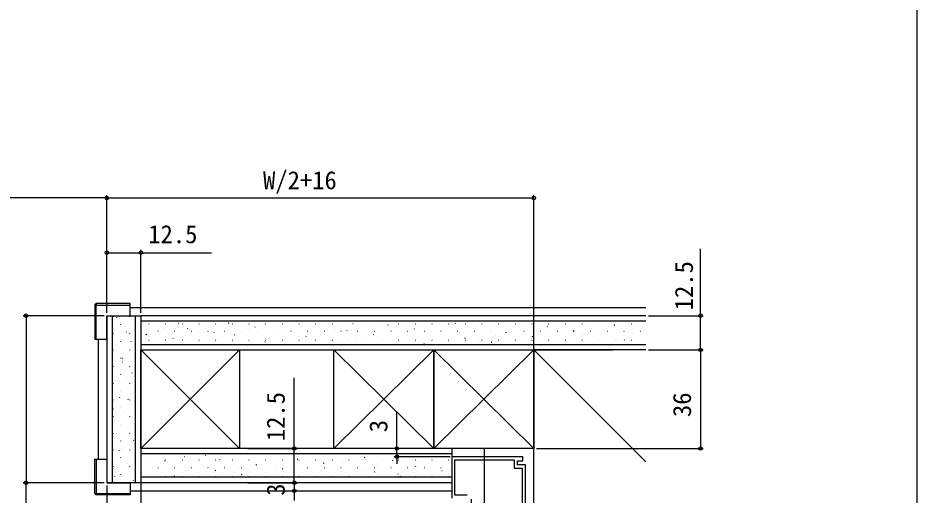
# Model space of a CAD drawing. Units: millimetres, scale not verified. Extents: x -525 to 525, y -808 to 806.
# Drawn here: x 196.6 to 525, y -42.2 to 132.1 of the extents above; entities that cross this region are included whole.
import ezdxf
from ezdxf.enums import TextEntityAlignment as Align

# ---------------------------------------------------------------- set-up
doc = ezdxf.new("R2010")
doc.units = ezdxf.units.MM
doc.header["$LTSCALE"] = 4
for name, color, linetype in [('0-3_YKK_11', 7, 'Continuous'), ('0-4_YKK_12', 2, 'Continuous'), ('0-5_YKK_13', 4, 'Continuous'), ('0-7_YKK_D', 6, 'Continuous'), ('0-8_YKK_ZWAK', 7, 'Continuous'), ('0-9_YSS_K', 3, 'Continuous')]:
    doc.layers.add(name, color=color, linetype=linetype)
doc.styles.add('ＭＳ ゴシック', font='')
doc.styles.get('ＭＳ ゴシック').set_extended_font_data('MS Gothic')

msp = doc.modelspace()

# ---------------------------------------------------------------- linework, layer by layer
at = {"layer": '0-3_YKK_11'}
for points in [[(382.012, -91.17), (382.012, -31.17), (379.012, -31.17), (379.012, -29.67), (381.012, -29.67), (381.012, -28.17), (355.012, -28.17), (355.012, -43.37)], [(360.712, -42.17), (356.212, -42.17), (356.212, -29.37), (377.812, -29.37), (377.812, -32.37), (380.812, -32.37)], [(380.812, -32.37), (380.812, -89.97), (362.212, -89.97), (362.212, -74.12), (365.512, -74.12), (368.512, -71.12), (368.512, -62.22), (365.512, -59.22), (362.212, -59.22), (362.212, -43.67)]]:
    msp.add_lwpolyline(points, dxfattribs=at)
at = {"layer": '0-4_YKK_12'}
msp.add_lwpolyline([(367.013, -25.17), (241.512, -25.17), (241.512, -54.67), (367.013, -54.67)], close=True, dxfattribs=at)
at = {"layer": '0-5_YKK_13'}
for p, q in [((224.612, 27.23), (225.112, 27.73)), ((224.612, 27.23), (225.112, 27.23)), ((225.112, 14.73), (225.112, 27.23)), ((225.112, 27.23), (237.612, 27.23)), ((237.612, 27.23), (237.612, 27.73)), ((237.612, 26.33), (425.922, 26.33)), ((225.112, 14.73), (229.012, 14.73)), ((226.013, -29.07), (226.013, 14.73)), ((225.112, -29.07), (225.112, -41.57)), ((225.112, -29.07), (229.012, -29.07)), ((224.612, -41.57), (225.112, -41.57)), ((224.612, -41.57), (225.112, -42.07)), ((225.112, -41.57), (237.612, -41.57)), ((237.612, -40.67), (355.012, -40.67)), ((237.612, -41.57), (237.612, -42.07))]:
    msp.add_line(p, q, dxfattribs=at)
for points in [[(224.612, 27.23), (224.612, 14.73), (225.112, 14.73)], [(237.612, 27.73), (225.112, 27.73), (225.112, 27.23)], [(229.012, 14.73), (229.012, 23.33), (237.612, 23.33), (237.612, 27.23)], [(224.612, -41.57), (224.612, -29.07), (225.112, -29.07)], [(229.012, -29.07), (229.012, -37.67), (237.612, -37.67), (237.612, -41.57)], [(237.612, -42.07), (225.112, -42.07), (225.112, -41.57)]]:
    msp.add_lwpolyline(points, dxfattribs=at)
at = {"layer": '0-7_YKK_D'}
for p, q in [((229.012, 66.33), (99.012, 66.33)), ((229.012, 24.33), (229.012, 67.33)), ((229.013, 24.33), (229.013, 67.33)), ((229.013, 66.33), (385.013, 66.33)), ((385.013, -24.17), (385.013, 67.33)), ((229.012, 24.33), (229.012, 47.33)), ((241.512, 24.33), (241.512, 47.33)), ((228.012, 23.33), (198.512, 23.33)), ((199.512, 23.33), (199.512, -37.67)), ((426.922, 23.33), (446.922, 23.33)), ((426.922, 10.83), (446.922, 10.83)), ((426.922, 10.83), (446.922, 10.83)), ((445.922, 10.83), (445.922, -25.17)), ((335.012, -25.17), (335.012, -11.854)), ((280.512, -25.17), (298.512, -25.17)), ((354.012, -25.17), (334.012, -25.17)), ((335.012, -28.17), (335.012, -25.17)), ((386.013, -25.17), (446.922, -25.17)), ((354.512, -28.17), (334.012, -28.17)), ((335.012, -28.17), (335.012, -30.72)), ((297.512, -37.67), (297.512, -35.12)), ((228.012, -37.67), (198.512, -37.67)), ((228.012, -37.67), (198.512, -37.67)), ((199.512, -51.67), (199.512, -37.67)), ((229.012, -38.67), (229.012, -150.17)), ((280.512, -37.67), (298.512, -37.67)), ((280.512, -37.67), (298.512, -37.67)), ((297.512, -37.67), (297.512, -40.67)), ((280.512, -40.67), (298.512, -40.67)), ((280.512, -40.67), (298.512, -40.67)), ((297.512, -40.67), (297.512, -44.17)), ((297.512, -40.67), (297.512, -43.22))]:
    msp.add_line(p, q, dxfattribs=at)
for points in [[(229.012, 46.33), (241.512, 46.33), (267.312, 46.33)], [(445.922, 10.83), (445.922, 23.33), (445.922, 47.73)], [(297.512, -37.67), (297.512, -25.17), (297.512, 0.63)]]:
    msp.add_lwpolyline(points, dxfattribs=at)
for centre in [(229.012, 66.33), (229.013, 66.33), (385.013, 66.33), (229.012, 46.33), (241.512, 46.33), (199.512, 23.33), (445.922, 23.33), (445.922, 10.83), (445.922, 10.83), (297.512, -25.17), (335.012, -25.17), (445.922, -25.17), (335.012, -28.17), (199.512, -37.67), (199.512, -37.67), (297.512, -37.67), (297.512, -37.67), (297.512, -40.67), (297.512, -40.67)]:
    msp.add_circle(centre, 0.637, dxfattribs=at)
at = {"layer": '0-8_YKK_ZWAK'}
msp.add_lwpolyline([(-525, -808.4), (525, -808.4), (525, 721.6)], dxfattribs=at)
at = {"layer": '0-9_YSS_K'}
for p, q in [((229.012, 23.33), (229.012, -37.67)), ((229.012, 23.33), (241.512, 23.33)), ((231.012, 23.33), (231.012, -37.636)), ((239.512, -37.636), (239.512, 23.33)), ((425.922, 23.33), (241.512, 23.33)), ((241.512, 23.33), (241.512, 10.83)), ((241.512, 23.33), (241.512, -37.636)), ((241.513, 23.33), (241.512, 23.33)), ((231.303, 22.978), (231.303, 22.878)), ((232.572, 22.873), (232.682, 22.706)), ((234.053, 20.128), (234.053, 20.028)), ((237.283, 22.978), (237.283, 22.878)), ((425.922, 21.33), (241.512, 21.33)), ((244.435, 20.411), (244.535, 20.411)), ((250.515, 20.411), (250.615, 20.411)), ((255.143, 20.585), (255.162, 20.592)), ((256.595, 20.411), (256.695, 20.411)), ((262.675, 20.411), (262.775, 20.411)), ((268.755, 20.411), (268.855, 20.411)), ((273.498, 20.6), (273.665, 20.711)), ((274.835, 20.411), (274.935, 20.411)), ((280.915, 20.411), (281.015, 20.411)), ((286.666, 20.384), (286.685, 20.391)), ((286.995, 20.411), (287.095, 20.411)), ((293.075, 20.411), (293.175, 20.411)), ((298.088, 21.204), (298.254, 21.315)), ((299.155, 20.411), (299.255, 20.411)), ((305.235, 20.411), (305.335, 20.411)), ((311.315, 20.411), (311.415, 20.411)), ((317.395, 20.411), (317.495, 20.411)), ((318.943, 20.45), (318.962, 20.457)), ((323.475, 20.411), (323.575, 20.411)), ((329.555, 20.411), (329.655, 20.411)), ((331.665, 19.922), (331.832, 20.032)), ((335.635, 20.411), (335.735, 20.411)), ((341.715, 20.411), (341.815, 20.411)), ((347.795, 20.411), (347.895, 20.411)), ((350.561, 20.283), (350.579, 20.29)), ((353.875, 20.411), (353.975, 20.411)), ((356.254, 20.526), (356.421, 20.636)), ((359.955, 20.411), (360.055, 20.411)), ((366.035, 20.411), (366.135, 20.411)), ((369.065, 21.154), (369.084, 21.161)), ((372.115, 20.411), (372.215, 20.411)), ((378.195, 20.411), (378.295, 20.411)), ((382.084, 20.082), (382.103, 20.089)), ((384.275, 20.411), (384.375, 20.411)), ((390.355, 20.411), (390.455, 20.411)), ((396.435, 20.411), (396.535, 20.411)), ((401.343, 21.22), (401.361, 21.227)), ((402.515, 20.411), (402.615, 20.411)), ((404.816, 21.326), (404.822, 21.33)), ((408.595, 20.411), (408.695, 20.411)), ((414.361, 20.148), (414.38, 20.155)), ((414.421, 19.848), (414.588, 19.958)), ((414.675, 20.411), (414.775, 20.411)), ((420.755, 20.411), (420.855, 20.411)), ((231.303, 16.898), (231.303, 16.798)), ((235.764, 19.442), (235.771, 19.424)), ((236.132, 17.495), (236.242, 17.328)), ((237.283, 16.898), (237.283, 16.798)), ((241.585, 17.661), (241.685, 17.661)), ((243.531, 16.436), (243.697, 16.547)), ((247.665, 17.661), (247.765, 17.661)), ((249.562, 18.609), (249.581, 18.616)), ((253.745, 17.661), (253.845, 17.661)), ((258.514, 18.518), (258.681, 18.629)), ((259.825, 17.661), (259.925, 17.661)), ((262.581, 17.537), (262.6, 17.544)), ((265.905, 17.661), (266.005, 17.661)), ((268.12, 17.04), (268.287, 17.151)), ((268.161, 19.513), (268.18, 19.52)), ((271.985, 17.661), (272.085, 17.661)), ((275.599, 16.465), (275.618, 16.472)), ((278.065, 17.661), (278.165, 17.661)), ((281.18, 18.442), (281.199, 18.448)), ((283.104, 19.122), (283.27, 19.233)), ((284.145, 17.661), (284.245, 17.661)), ((290.225, 17.661), (290.325, 17.661)), ((294.198, 17.37), (294.217, 17.376)), ((296.305, 17.661), (296.405, 17.661)), ((299.684, 19.313), (299.703, 19.319)), ((302.385, 17.661), (302.485, 17.661)), ((308.465, 17.661), (308.565, 17.661)), ((312.703, 18.241), (312.722, 18.247)), ((314.545, 17.661), (314.645, 17.661)), ((316.681, 17.84), (316.848, 17.95)), ((320.625, 17.661), (320.725, 17.661)), ((325.721, 17.169), (325.74, 17.176)), ((326.286, 16.362), (326.453, 16.472)), ((326.705, 17.661), (326.805, 17.661)), ((331.962, 19.379), (331.981, 19.385)), ((332.785, 17.661), (332.885, 17.661)), ((338.865, 17.661), (338.965, 17.661)), ((341.27, 18.444), (341.437, 18.554)), ((344.945, 17.661), (345.045, 17.661)), ((344.98, 18.307), (344.999, 18.314)), ((351.025, 17.661), (351.125, 17.661)), ((357.105, 17.661), (357.205, 17.661)), ((357.999, 17.235), (358.018, 17.242)), ((363.185, 17.661), (363.285, 17.661)), ((363.579, 19.211), (363.598, 19.218)), ((369.265, 17.661), (369.365, 17.661)), ((374.848, 17.162), (375.015, 17.272)), ((375.345, 17.661), (375.445, 17.661)), ((376.598, 18.139), (376.616, 18.146)), ((381.425, 17.661), (381.525, 17.661)), ((387.505, 17.661), (387.605, 17.661)), ((389.616, 17.068), (389.635, 17.074)), ((389.832, 19.244), (389.999, 19.354)), ((393.585, 17.661), (393.685, 17.661)), ((395.102, 19.01), (395.121, 19.017)), ((399.437, 17.766), (399.604, 17.876)), ((399.665, 17.661), (399.765, 17.661)), ((405.745, 17.661), (405.845, 17.661)), ((408.121, 17.939), (408.14, 17.945)), ((411.825, 17.661), (411.925, 17.661)), ((417.905, 17.661), (418.005, 17.661)), ((421.139, 16.867), (421.158, 16.873)), ((423.985, 17.661), (424.085, 17.661)), ((234.053, 14.048), (234.053, 13.948)), ((237.741, 13.862), (237.747, 13.843)), ((243.322, 16.399), (243.341, 16.406)), ((244.435, 14.431), (244.535, 14.431)), ((250.515, 14.431), (250.615, 14.431)), ((250.854, 13.385), (250.873, 13.391)), ((253.136, 14.958), (253.303, 15.069)), ((256.34, 15.327), (256.359, 15.334)), ((256.595, 14.431), (256.695, 14.431)), ((262.675, 14.431), (262.775, 14.431)), ((268.755, 14.431), (268.855, 14.431)), ((269.359, 14.256), (269.378, 14.262)), ((274.835, 14.431), (274.935, 14.431)), ((280.915, 14.431), (281.015, 14.431)), ((282.377, 13.184), (282.396, 13.19)), ((286.713, 13.676), (286.88, 13.786)), ((286.995, 14.431), (287.095, 14.431)), ((288.618, 15.394), (288.637, 15.4)), ((293.075, 14.431), (293.175, 14.431)), ((299.155, 14.431), (299.255, 14.431)), ((301.636, 14.322), (301.655, 14.328)), ((301.697, 15.758), (301.864, 15.868)), ((305.235, 14.431), (305.335, 14.431)), ((307.217, 16.298), (307.236, 16.305)), ((311.303, 14.28), (311.469, 14.39)), ((311.315, 14.431), (311.415, 14.431)), ((314.655, 13.25), (314.674, 13.257)), ((317.395, 14.431), (317.495, 14.431)), ((320.235, 15.226), (320.254, 15.233)), ((323.475, 14.431), (323.575, 14.431)), ((329.555, 14.431), (329.655, 14.431)), ((333.254, 14.154), (333.273, 14.161)), ((335.635, 14.431), (335.735, 14.431)), ((338.74, 16.097), (338.759, 16.104)), ((341.715, 14.431), (341.815, 14.431)), ((347.795, 14.431), (347.895, 14.431)), ((351.758, 15.025), (351.777, 15.032)), ((353.875, 14.431), (353.975, 14.431)), ((359.864, 15.08), (360.031, 15.19)), ((359.955, 14.431), (360.055, 14.431)), ((364.777, 13.953), (364.796, 13.96)), ((366.035, 14.431), (366.135, 14.431)), ((369.469, 13.602), (369.636, 13.712)), ((371.017, 16.163), (371.036, 16.17)), ((372.115, 14.431), (372.215, 14.431)), ((378.195, 14.431), (378.295, 14.431)), ((384.036, 15.091), (384.055, 15.098)), ((384.275, 14.431), (384.375, 14.431)), ((384.453, 15.684), (384.62, 15.794)), ((390.355, 14.431), (390.455, 14.431)), ((396.435, 14.431), (396.535, 14.431)), ((397.054, 14.02), (397.073, 14.026)), ((402.515, 14.431), (402.615, 14.431)), ((402.635, 15.996), (402.653, 16.002)), ((408.595, 14.431), (408.695, 14.431)), ((414.675, 14.431), (414.775, 14.431)), ((415.653, 14.924), (415.672, 14.931)), ((418.031, 14.401), (418.197, 14.512)), ((420.755, 14.431), (420.855, 14.431)), ((231.303, 10.818), (231.303, 10.718)), ((232.483, 12.664), (232.49, 12.645)), ((237.283, 10.818), (237.283, 10.718)), ((241.512, 12.83), (425.922, 12.83)), ((277.512, -25.17), (241.512, 10.83)), ((277.512, 10.83), (241.512, -25.17)), ((241.512, 10.83), (390.013, 10.83)), ((348.513, -25.17), (312.013, 10.83)), ((348.513, 10.83), (312.013, -25.17)), ((344.88, 12.998), (345.047, 13.108)), ((346.272, 13.082), (346.291, 13.089)), ((385.013, -25.17), (348.513, 10.83)), ((385.013, 10.83), (348.513, -25.17)), ((377.795, 12.882), (377.814, 12.888)), ((425.922, -30.08), (385.013, 10.83)), ((425.922, 10.83), (385.013, 10.83)), ((410.073, 12.948), (410.092, 12.954)), ((234.053, 7.968), (234.053, 7.868)), ((234.654, 7.889), (234.764, 7.723)), ((231.303, 4.738), (231.303, 4.638)), ((234.693, 6.424), (234.699, 6.405)), ((237.283, 4.738), (237.283, 4.638)), ((234.053, 1.888), (234.053, 1.788)), ((236.669, 0.844), (236.675, 0.825)), ((238.214, 2.511), (238.324, 2.344)), ((231.303, -1.342), (231.303, -1.442)), ((231.411, -0.354), (231.418, -0.373)), ((237.283, -1.342), (237.283, -1.442)), ((234.053, -4.192), (234.053, -4.292)), ((238.612, -4.643), (238.618, -4.662)), ((231.303, -7.422), (231.303, -7.522)), ((233.621, -6.595), (233.627, -6.613)), ((236.736, -7.095), (236.846, -7.261)), ((237.283, -7.422), (237.283, -7.522)), ((231.289, -10.704), (231.4, -10.871)), ((234.053, -10.272), (234.053, -10.372)), ((235.597, -12.175), (235.604, -12.194)), ((231.303, -13.502), (231.303, -13.602)), ((234.053, -16.352), (234.053, -16.452)), ((237.283, -13.502), (237.283, -13.602)), ((231.303, -19.582), (231.303, -19.682)), ((232.549, -19.613), (232.556, -19.632)), ((237.283, -19.582), (237.283, -19.682)), ((237.54, -17.661), (237.546, -17.68)), ((234.053, -22.432), (234.053, -22.532)), ((238.818, -22.078), (238.928, -22.245)), ((231.303, -25.662), (231.303, -25.762)), ((233.371, -25.688), (233.482, -25.855)), ((234.525, -25.193), (234.532, -25.212)), ((237.283, -25.662), (237.283, -25.762)), ((355.012, -25.17), (241.512, -25.17)), ((241.512, -25.17), (241.512, -37.67)), ((355.012, -25.17), (355.012, -37.67)), ((234.053, -28.512), (234.053, -28.612)), ((355.012, -27.17), (241.512, -27.17)), ((244.44, -29.366), (244.54, -29.366)), ((250.52, -29.366), (250.62, -29.366)), ((256.6, -29.366), (256.7, -29.366)), ((257.326, -28.065), (257.345, -28.058)), ((262.68, -29.366), (262.78, -29.366)), ((265.03, -27.747), (265.197, -27.637)), ((268.76, -29.366), (268.86, -29.366)), ((270.345, -29.137), (270.364, -29.13)), ((274.84, -29.366), (274.94, -29.366)), ((280.92, -29.366), (281.02, -29.366)), ((287, -29.366), (287.1, -29.366)), ((288.944, -28.233), (288.963, -28.226)), ((293.08, -29.366), (293.18, -29.366)), ((298.608, -29.03), (298.774, -28.919)), ((299.16, -29.366), (299.26, -29.366)), ((301.962, -29.304), (301.981, -29.298)), ((305.24, -29.366), (305.34, -29.366)), ((307.448, -27.362), (307.467, -27.355)), ((311.32, -29.366), (311.42, -29.366)), ((317.4, -29.366), (317.5, -29.366)), ((320.467, -28.433), (320.486, -28.427)), ((323.197, -28.425), (323.364, -28.315)), ((323.48, -29.366), (323.58, -29.366)), ((329.56, -29.366), (329.66, -29.366)), ((333.485, -29.505), (333.504, -29.499)), ((335.64, -29.366), (335.74, -29.366)), ((339.726, -27.296), (339.745, -27.289)), ((341.72, -29.366), (341.82, -29.366)), ((347.8, -29.366), (347.9, -29.366)), ((352.744, -28.367), (352.763, -28.361)), ((353.88, -29.366), (353.98, -29.366)), ((231.303, -31.742), (231.303, -31.842)), ((231.477, -32.632), (231.484, -32.65)), ((236.468, -30.68), (236.475, -30.699)), ((237.283, -31.742), (237.283, -31.842)), ((241.59, -32.116), (241.69, -32.116)), ((245.6, -32.218), (245.619, -32.211)), ((247.67, -32.116), (247.77, -32.116)), ((250.046, -29.829), (250.213, -29.719)), ((251.086, -30.275), (251.105, -30.268)), ((253.75, -32.116), (253.85, -32.116)), ((259.83, -32.116), (259.93, -32.116)), ((264.104, -31.347), (264.123, -31.34)), ((265.91, -32.116), (266.01, -32.116)), ((271.99, -32.116), (272.09, -32.116)), ((277.123, -32.419), (277.142, -32.412)), ((278.07, -32.116), (278.17, -32.116)), ((283.363, -30.209), (283.382, -30.202)), ((283.624, -31.112), (283.79, -31.001)), ((284.15, -32.116), (284.25, -32.116)), ((290.23, -32.116), (290.33, -32.116)), ((293.229, -32.59), (293.396, -32.479)), ((296.31, -32.116), (296.41, -32.116)), ((296.382, -31.281), (296.401, -31.274)), ((302.39, -32.116), (302.49, -32.116)), ((308.213, -30.507), (308.38, -30.397)), ((308.47, -32.116), (308.57, -32.116)), ((309.4, -32.352), (309.419, -32.346)), ((314.55, -32.116), (314.65, -32.116)), ((314.981, -30.376), (315, -30.37)), ((320.63, -32.116), (320.73, -32.116)), ((326.71, -32.116), (326.81, -32.116)), ((327.999, -31.448), (328.018, -31.441)), ((332.79, -32.116), (332.89, -32.116)), ((338.87, -32.116), (338.97, -32.116)), ((341.018, -32.52), (341.037, -32.513)), ((341.79, -31.79), (341.957, -31.679)), ((344.95, -32.116), (345.05, -32.116)), ((346.504, -30.577), (346.523, -30.57)), ((351.03, -32.116), (351.13, -32.116)), ((231.893, -35.293), (232.004, -35.46)), ((234.053, -34.592), (234.053, -34.692)), ((355.012, -35.67), (241.512, -35.67)), ((244.44, -35.346), (244.54, -35.346)), ((250.52, -35.346), (250.62, -35.346)), ((253.038, -35.266), (253.057, -35.259)), ((253.656, -35.276), (253.823, -35.165)), ((256.6, -35.346), (256.7, -35.346)), ((258.618, -33.29), (258.637, -33.283)), ((262.68, -35.346), (262.78, -35.346)), ((268.64, -33.194), (268.807, -33.083)), ((268.76, -35.346), (268.86, -35.346)), ((271.637, -34.361), (271.656, -34.355)), ((274.84, -35.346), (274.94, -35.346)), ((278.245, -34.672), (278.412, -34.561)), ((280.92, -35.346), (281.02, -35.346)), ((284.655, -35.433), (284.674, -35.426)), ((287, -35.346), (287.1, -35.346)), ((290.141, -33.49), (290.16, -33.484)), ((293.08, -35.346), (293.18, -35.346)), ((299.16, -35.346), (299.26, -35.346)), ((303.16, -34.562), (303.179, -34.556)), ((305.24, -35.346), (305.34, -35.346)), ((311.32, -35.346), (311.42, -35.346)), ((316.178, -35.634), (316.197, -35.627)), ((317.4, -35.346), (317.5, -35.346)), ((322.419, -33.424), (322.438, -33.418)), ((323.48, -35.346), (323.58, -35.346)), ((326.806, -33.872), (326.973, -33.761)), ((329.56, -35.346), (329.66, -35.346)), ((335.437, -34.496), (335.456, -34.489)), ((335.64, -35.346), (335.74, -35.346)), ((336.412, -35.35), (336.579, -35.239)), ((341.72, -35.346), (341.82, -35.346)), ((347.8, -35.346), (347.9, -35.346)), ((348.456, -35.568), (348.475, -35.561)), ((351.396, -33.268), (351.563, -33.157)), ((353.88, -35.346), (353.98, -35.346)), ((354.036, -33.592), (354.055, -33.585)), ((241.512, -37.67), (229.012, -37.67)), ((238.678, -36.92), (238.684, -36.939)), ((355.012, -37.67), (241.512, -37.67))]:
    msp.add_line(p, q, dxfattribs=at)
for points in [[(277.512, -25.17), (241.512, -25.17), (241.512, 10.83), (277.512, 10.83)], [(348.513, -25.17), (312.013, -25.17), (312.013, 10.83), (348.513, 10.83)], [(385.013, -25.17), (348.513, -25.17), (348.513, 10.83), (385.013, 10.83)]]:
    msp.add_lwpolyline(points, close=True, dxfattribs=at)
msp.add_lwpolyline([(385.013, -94.17), (385.013, 10.83), (413.922, 10.83)], dxfattribs=at)

# ---------------------------------------------------------------- texts
at = {"layer": '0-7_YKK_D', "style": 'ＭＳ ゴシック'}
for s, p in [('W/2+16', (286.098, 67.539)), ('12.5', (244.182, 47.83))]:
    msp.add_text(s, height=6.598, dxfattribs=at).set_placement(p, align=Align.BOTTOM_LEFT)
for s, p in [('12.5', (445.122, 25.299)), ('12.5', (296.012, -22.501)), ('36', (444.422, -13.69)), ('3', (333.512, -19.235)), ('3', (296.012, -42.443))]:
    msp.add_text(s, height=6.598, rotation=90, dxfattribs=at).set_placement(p, align=Align.BOTTOM_LEFT)

doc.saveas('drawing.dxf')
